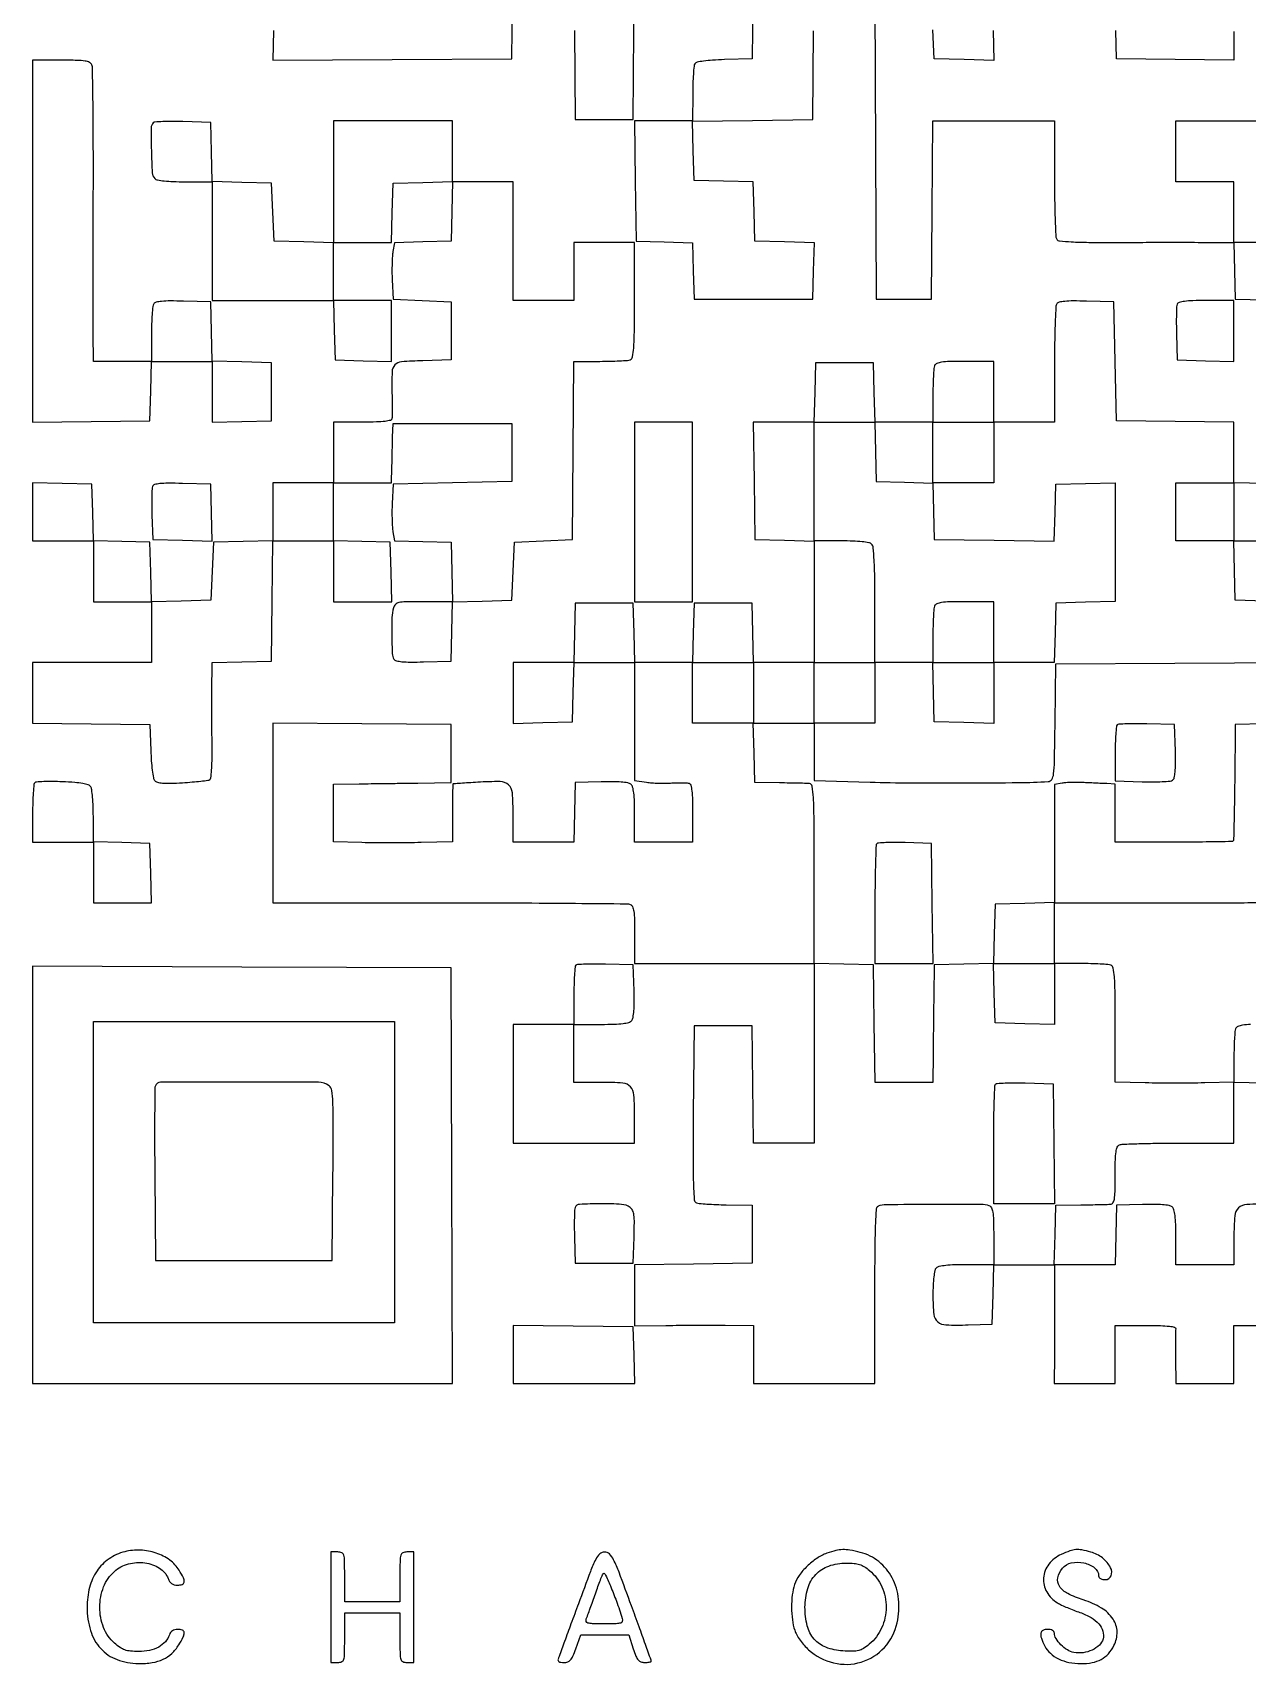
# Model space of a CAD drawing. Extents: x 179 to 1071, y 112 to 1107.
# Drawn here: x 179 to 619, y 112 to 703 of the extents above; entities that cross this region are included whole.
import ezdxf

# ---------------------------------------------------------------- set-up
doc = ezdxf.new("R2010")
doc.units = 0

msp = doc.modelspace()

# ---------------------------------------------------------------- linework, layer by layer
for points in [[(625.948835, 1063.156018, 0.000001), (631.407946, 1063.071088, 0.000023)], [(315.365361, 714.890421, 0.000048), (307.048438, 714.826749, 0.000048), (297.674575, 714.753177, 0.000052), (288.5, 714.679335)], [(375.236147, 703.75), (375.5, 671.5), (386, 671.5), (396.5, 671.5), (396.716896, 703.383562, -0.00083), (396.820528, 715.628752, -0.001366)], [(439.769888, 714.75), (439.5, 693.5), (429.535034, 693.211195, 0.00836), (425.199826, 693.012968, 0.019108), (421.944063, 692.684251, 0.01918), (419.589, 692.262532, 0.199883), (418.800347, 691.711195, 0.117226), (418.495095, 690.827893, 0.006962), (418.252233, 687.991726, 0.010173), (418.077211, 684.573123, 0.007309), (418.015313, 680.75), (418, 671), (407.480498, 671), (396.960995, 671), (397.230498, 649.25), (397.5, 627.5), (407.715399, 627.215399), (417.930798, 626.930798), (418.215399, 616.715399), (418.5, 606.5), (440, 606.5), (461.5, 606.5), (461.784606, 616.715817), (462.069211, 626.931635), (451.284606, 627.215817), (440.5, 627.5), (440.216508, 638.216508), (439.933016, 648.933016), (429.216508, 649.216508), (418.5, 649.5), (418.216367, 660.230404), (417.932734, 670.960808), (439.716367, 671.230404), (461.5, 671.5), (461.763771, 703.687867)], [(483.982646, 713.95754), (484.241323, 660.22877), (484.5, 606.5), (494.5, 606.5), (504.5, 606.5), (504.763853, 638.75), (505.027706, 671), (527.013853, 671), (549, 671), (549.015313, 650.25, 0.003601), (549.079173, 642.206325, 0.005486), (549.261519, 635.224499, 0.002201), (549.509068, 629.260605, 0.130668), (549.831959, 628.237655, 0.230492), (550.892058, 627.584619, 0.011445), (555.087934, 627.26448, 0.011495), (561.447939, 627.071886, 0.002719), (572.066647, 627.05228, -0.000415), (581.021714, 627.077002, -0.000385), (590.204614, 627.087656, -0.000384), (598.375113, 627.084572, -0.001295), (603.715017, 627.064625), (613.930034, 627), (614.215017, 616.75), (614.5, 606.5), (625.25, 606.216168)], [(614, 703.373124), (614, 692.960225), (592.75, 693.230112), (571.5, 693.5), (571.215131, 703.7397, 0.012174)], [(625.25, 539.782751), (614, 540.065502), (614, 551.012863), (614, 561.960225), (592.75, 562.230112), (571.5, 562.5), (571, 584), (570.5, 605.5), (560.582645, 605.788231, 0.006827), (555.804805, 605.861823, 0.023663), (552.717063, 605.721018, 0.033714), (550.705135, 605.395734, 0.19692), (549.847958, 604.788231, 0.130355), (549.518755, 603.746653, 0.002279), (549.266219, 597.783105, 0.005584), (549.080339, 590.795482, 0.003672), (549.015313, 582.75), (549, 562), (538, 562), (527, 562), (527, 573), (527, 584), (516.606989, 584, 0.005351), (511.039857, 583.940414, 0.030363), (508.086379, 583.69735, 0.063068), (506.398405, 583.23239, 0.205218), (505.606989, 582.418213, 0.07203), (505.367894, 581.361889, 0.005915), (505.178303, 578.534475, 0.007831), (505.044305, 575.140776, 0.005951), (505, 571.418213), (505, 562), (494.533832, 562), (484.067663, 562), (483.783832, 572.75), (483.5, 583.5), (473, 583.5), (462.5, 583.5), (462.216168, 572.75), (461.932337, 562), (450.946281, 562), (439.960225, 562), (440.230112, 540.75), (440.5, 519.5), (451.25, 519.216168), (462, 518.932337), (462, 496.966168), (462, 475), (451.033832, 475), (440.067663, 475), (439.783832, 485.75), (439.5, 496.5), (429, 496.5), (418.5, 496.5), (418.216168, 485.75), (417.932337, 475), (407.5, 475), (397.067663, 475), (396.783832, 485.75), (396.5, 496.5), (386, 496.5), (375.5, 496.5), (375.216168, 485.75), (374.932337, 475), (363.966168, 475), (353, 475), (353, 463.966168), (353, 452.932337), (363.75, 453.216168), (374.5, 453.5), (374.783832, 464.25), (375.067663, 475), (386.033832, 475), (397, 475), (397, 453.613544), (397, 432.227088), (401.25, 431.631435, 0.01829), (403.236067, 431.426803, 0.00956), (405.720312, 431.310015, 0.009495), (408.276032, 431.287353, 0.01434), (410.5, 431.373689, -0.009963), (412.505981, 431.469153, -0.011902), (414.398438, 431.476393, -0.010704), (415.985709, 431.410664, -0.073077), (416.75, 431.248809, -0.252405), (417.346562, 430.571005, -0.02816), (417.7088, 428.472674, -0.022023), (417.935201, 425.271303, -0.006641), (418, 420.393011), (418, 410), (407.5, 410), (397, 410), (397, 419.877555, 0.007345), (396.929838, 424.653266, 0.024181), (396.685192, 427.794146, 0.035127), (396.271246, 429.875583, 0.154085), (395.600715, 430.916414, 0.132968), (394.513859, 431.412685, 0.020746), (392.150171, 431.703614, 0.018924), (388.957683, 431.84141, 0.009044), (384.850715, 431.788859), (375.5, 431.5), (375.216168, 420.75), (374.932337, 410), (363.966168, 410), (353, 410), (353, 419.964816, 0.018486), (352.70887, 427.836462, 0.192208), (351.316585, 430.691543, 0.185082), (348.313111, 431.860867, 0.016937), (340.157721, 431.627347, 0.000292), (336.820772, 431.416568, 0.000466), (333.969768, 431.232141, 0.000082), (331.448979, 431.066299, 0.025908), (331.25, 431.042778, 0.358023), (331.147848, 430.924821, 0.000565), (331.073438, 427.946516, 0.003718), (331.017975, 424.567593, 0.002244), (331, 420.562384), (331, 410.124768), (319.75, 409.812384, -0.004056), (314.698016, 409.713112, -0.002552), (308.79375, 409.675138, -0.002561), (302.984411, 409.697181, -0.004692), (298.25, 409.783832), (288, 410.067663), (288, 420.533832), (288, 431), (297.25, 431.086779, 0.000584), (301.645003, 431.133146, 0.000277), (307.307812, 431.202645, 0.000275), (313.230203, 431.281867, 0.000389), (318.5, 431.359357), (330.5, 431.545156), (330.5, 442.022578), (330.5, 452.5), (298.25, 452.763853), (266, 453.027706), (266, 420.513853), (266, 388), (329.918213, 388, -0.000889), (354.536062, 387.95625, -0.001428), (375.5251, 387.821697, -0.000229), (394.117424, 387.64088, -0.089292), (395.418213, 387.393011, -0.205218), (396.23239, 386.601595, -0.063068), (396.69735, 384.913621, -0.030363), (396.940414, 381.960143, -0.005351), (397, 376.393011), (397, 366), (429.5, 366), (462, 366), (462, 333.5), (462, 301), (451.019888, 301), (440.039775, 301), (439.769888, 322.25), (439.5, 343.5), (429, 343.5), (418.5, 343.5), (418.235918, 311.724019, 0.001389), (418.138749, 294.163147, 0.009811), (418.282696, 285.629297, 0.011839), (418.592221, 280.490933, 0.287702), (419.416113, 279.393817, 0.069871), (420.396028, 279.167586, 0.005054), (423.173826, 278.95252, 0.007001), (426.505224, 278.775255, 0.005236), (430.180195, 278.669798), (439.5, 278.5), (439.5, 268), (439.5, 257.5), (418.25, 257.230112), (397, 256.960225), (397, 245.905604), (397, 234.850983), (408.25, 235.009058, -0.001625), (413.301956, 235.063626, -0.001022), (419.20625, 235.09615, -0.001025), (425.015638, 235.10437, -0.001879), (429.75, 235.083566), (440, 235), (440, 224.5), (440, 214), (462, 214), (484, 214), (484, 245.893011, -0.001684), (484.054205, 261.986952, -0.008007), (484.263618, 271.190785, -0.005804), (484.573552, 277.338683, -0.29363), (485.255539, 278.267818, -0.089474), (488.041894, 278.797727, -0.001246), (505.283386, 278.917943, -0.001219), (522.548786, 278.953219, -0.091759), (525.277124, 278.447152, -0.185793), (526.182672, 277.630538, -0.078909), (526.692654, 276.049937, -0.033701), (526.942387, 273.194511, -0.004965), (527, 267.393011), (527, 257), (517.2, 257, 0.008695), (512.928253, 256.925705, 0.018472), (509.630442, 256.688776, 0.019349), (507.200304, 256.328068, 0.150969), (506.2, 255.8, 0.146858), (505.683514, 254.840408, 0.020575), (505.318456, 252.592452, 0.019737), (505.076885, 249.593488, 0.010228), (505, 245.835184, 0.023375), (505.319593, 239.002759, 0.198259), (506.723237, 236.338727, 0.167667), (509.731722, 235.198808, 0.015743), (517.756819, 235.211167), (526.5, 235.5), (526.783832, 246.25), (527.067663, 257), (538.033832, 257), (549, 257), (549.06017, 245.75, -0.001218), (549.074883, 240.698049, -0.000766), (549.068651, 234.79375, -0.000769), (549.04469, 228.984363, -0.001409), (549.004546, 224.25), (548.888751, 214), (559.944376, 214), (571, 214), (571, 224.5), (571, 235), (582.043837, 235, -0.005353), (587.436059, 234.942266, -0.023244), (590.625709, 234.725378, -0.037204), (592.514505, 234.364582, -0.375493), (592.925354, 233.75, 0.029686), (592.865555, 232.894407, 0.001563), (592.84552, 230.15, 0.00246), (592.84795, 226.884359, 0.001786), (592.881517, 223.25), (593, 214), (603.5, 214), (614, 214), (614, 224.5), (614, 235), (625, 235)], [(625.141929, 497.217265), (614.5, 497.5), (614.216168, 508.25), (613.932337, 519), (624.947116, 519, 0.011644)], [(624.918214, 452.78684), (614.5, 452.5), (614.26659, 431.599923, -0.001278), (614.156325, 423.56607, -0.002088), (614.016967, 416.754467, -0.000251), (613.864526, 410.690643, -0.192258), (613.744575, 410.411242, -0.194513), (613.159485, 410.163062, -0.000479), (603.914768, 410.01528, -0.003012), (593.716025, 409.923465, -0.002123), (582.25, 409.937986), (571, 410), (571, 420.5), (571, 431), (568, 431.125, -0.000897), (566.490601, 431.190605, -0.000321), (564.339063, 431.289374, -0.000319), (561.979926, 431.4007, -0.000377), (559.75, 431.50904, 0.009924), (557.538322, 431.574202, 0.00879), (555.234375, 431.555835, 0.008861), (553.160189, 431.466024, 0.026501), (551.75, 431.304585), (549, 430.841089), (549, 409.454376), (549, 388.067663), (538.25, 387.783832), (527.5, 387.5), (527.216508, 376.783492), (526.933016, 366.066984), (516.216508, 365.783492), (505.5, 365.5), (505.322108, 354.5, 0.000681), (505.248714, 349.544418, 0.000421), (505.17529, 343.720312, 0.000422), (505.112467, 337.967405, 0.00076), (505.072108, 333.25), (505, 323), (494.519888, 323), (484.039775, 323), (483.769888, 344.25), (483.5, 365.5), (472.75, 365.783832), (462, 366.067663), (462, 398.533832, 0.001047), (461.958411, 418.397169, 0.012355), (461.735382, 426.113216, 0.026727), (461.298764, 430.176364, 0.344117), (460.25, 431.148423, 0.014038), (459.133258, 431.211627, 0.001303), (456.370313, 431.283085, 0.001676), (453.074505, 431.348677, 0.001315), (449.5, 431.398423), (440.5, 431.5), (440.216168, 442.25), (439.932337, 453), (450.966168, 453), (462, 453), (462, 442.647965), (462, 432.29593), (482.25, 431.688089, 0.005851), (496.885726, 431.420138, 0.002378), (516.816417, 431.383285, 0.002097), (536.151554, 431.52058, 0.011121), (546.730112, 431.87548, 0.249257), (548.035485, 432.665673, 0.105759), (548.713164, 434.662586, 0.024612), (549.013141, 439.118533, 0.001326), (549.230112, 453.25), (549.5, 474.5), (592.636124, 474.760537), (635.772248, 475.021074)], [(619.996324, 343.940206, 0.030628), (617.06926, 343.696802, 0.063541), (615.394846, 343.231384, 0.204366), (614.606989, 342.418213, 0.070799), (614.368266, 341.375401, 0.006396), (614.178303, 338.70025, 0.008203), (614.044334, 335.488883, 0.006322), (614, 331.982551), (614, 323.128677), (603.400107, 322.814338, -0.004692), (598.554047, 322.716137, -0.002696), (592.712026, 322.6841, -0.002693), (586.841483, 322.71519, -0.004492), (581.900107, 322.812384), (571, 323.124768), (571, 343.955395, 0.002113), (570.950186, 355.740773, 0.016301), (570.723731, 361.253842, 0.031071), (570.301136, 364.347193, 0.257072), (569.418213, 365.393011, 0.07203), (568.361889, 365.632106, 0.005915), (565.534475, 365.821697, 0.007831), (562.140776, 365.955695, 0.005951), (558.418213, 366), (549, 366), (549, 377), (549, 388), (592.393011, 388, 0.00089), (617.663739, 388.044988, 0.008094), (628.682637, 388.26261, 0.010271)], [(627.434259, 279, 0.013421), (618.652839, 278.764238, 0.170843), (615.649476, 277.522304, 0.194265), (614.28305, 274.740087, 0.018196), (614, 266.964816), (614, 257), (603.5, 257), (593, 257), (593, 266.877555, 0.007345), (592.929838, 271.653266, 0.024181), (592.685192, 274.794146, 0.035127), (592.271246, 276.875583, 0.154085), (591.600715, 277.916414, 0.132968), (590.513859, 278.412685, 0.020746), (588.150171, 278.703614, 0.018924), (584.957683, 278.84141, 0.009044), (580.850715, 278.788859), (571.5, 278.5), (571.216168, 267.75), (570.932337, 257), (559.932337, 257), (548.932337, 257), (549.216168, 267.75), (549.5, 278.5), (558.5, 278.640285, 0.000842), (562.074507, 278.702026, 0.001074), (565.370313, 278.77159, 0.000834), (568.133668, 278.840464, 0.009007), (569.25, 278.890285, 0.231448), (570.178012, 279.418551, 0.108752), (570.705265, 280.731911, 0.037007), (570.94858, 283.394619, 0.004286), (571, 289.393011, -0.005351), (571.059586, 294.960143, -0.030363), (571.30265, 297.913621, -0.063068), (571.76761, 299.601595, -0.205218), (572.581787, 300.393011, -0.082815), (573.775876, 300.636501, -0.001919), (579.5499, 300.821697, -0.004216), (586.334577, 300.955997, -0.00284), (594.081787, 301), (614, 301), (614, 312.032751), (614, 323.065502), (625.059235, 322.782751)]]:
    msp.add_lwpolyline(points, format="xyb")
for points in [[(266.21606, 703.739352), (265.932121, 692.978704), (309.21606, 693.239352), (352.5, 693.5), (352.769888, 714.75)], [(526.784178, 703.715822), (527.068357, 692.931643), (516.284178, 693.215822), (505.5, 693.5), (505, 704)]]:
    msp.add_lwpolyline(points)
for points in [[(179, 627.480112), (179, 561.960225), (200.25, 562.230112), (221.5, 562.5), (221.783832, 573.25), (222.067663, 584), (233.033832, 584), (244, 584), (244, 572.966168), (244, 561.932337), (254.75, 562.216168), (265.5, 562.5), (265.5, 573), (265.5, 583.5), (254.783492, 583.783492), (244.066984, 584.066984), (243.783492, 594.783492), (243.5, 605.5), (233.582645, 605.788231, 0.006827), (228.804805, 605.861823, 0.023663), (225.717063, 605.721018, 0.033714), (223.705135, 605.395734, 0.19692), (222.847958, 604.788231, 0.115445), (222.524351, 603.860149, 0.007585), (222.266219, 601.014355, 0.010675), (222.080714, 597.578609, 0.007755), (222.015313, 593.75), (222, 584), (211.5, 584), (201, 584), (200.943411, 594.25, -0.001399), (200.92641, 600.49529, -0.000176), (200.932201, 613.991234, -0.000207), (200.951374, 630.013661, -0.000172), (200.984712, 647.060584, 0.001432), (200.975428, 663.496577, 0.002252), (200.863412, 677.615262, 0.000563), (200.696058, 689.953601, 0.088157), (200.434312, 691.310584, 0.190348), (199.623078, 692.194402, 0.075183), (198.019642, 692.693767, 0.03292), (195.141566, 692.941939, 0.00505), (189.393011, 693), (179, 693)], [(222.699448, 670.366114, 0.198202), (221.909984, 668.467526, 0.006888), (222.000093, 660.306628, 0.00717), (222.318593, 652.176651, 0.185045), (223.2, 650.2, 0.150969), (224.200304, 649.671932, 0.019349), (226.630442, 649.311224, 0.018472), (229.928253, 649.074295, 0.008695), (234.2, 649), (244, 649), (244, 627.5), (244, 606), (265.966168, 606), (287.932337, 606), (288.216168, 595.25), (288.5, 584.5), (298.75, 584.215017), (309, 583.930034), (309, 594.965017), (309, 606), (298.5, 606), (288, 606), (288, 616.5), (288, 627), (298.466168, 627), (308.932337, 627), (309.216168, 637.75), (309.5, 648.5), (320.284178, 648.784178), (331.068357, 649.068357), (330.784178, 638.284178), (330.5, 627.5), (320.288831, 627.215446), (310.077661, 626.930891), (309.481052, 623.715446, 0.030047), (309.270626, 622.018638, 0.00876), (309.150106, 619.388287, 0.008769), (309.118216, 616.415823, 0.009283), (309.192221, 613.5), (309.5, 606.5), (320, 606), (330.5, 605.5), (330.5, 595), (330.5, 584.5), (320.306482, 584.21564, 0.012017), (312.543774, 583.812228, 0.186002), (310.174219, 582.685799, 0.184523), (309.163584, 580.256908, 0.011793), (309.118381, 572.42637, -0.001773), (309.162999, 569.299259, -0.00237), (309.179978, 566.461184, -0.00165), (309.175083, 564.081611, -0.024531), (309.129791, 563.25, -0.314515), (308.605545, 562.643644, -0.032862), (306.653411, 562.282852, -0.023176), (303.524501, 562.061227, -0.006093), (298.5, 562), (288, 562), (288, 551), (288, 540), (277, 540), (266, 540), (266, 529.533832), (266, 519.067663), (255.25, 518.783832), (244.5, 518.5), (244, 508), (243.5, 497.5), (232.784171, 497.216515), (222.068343, 496.93303), (221.784171, 507.716515), (221.5, 518.5), (211.284601, 518.784601), (201.069202, 519.069202), (200.784601, 529.284601), (200.5, 539.5), (189.75, 539.783832), (179, 540.067663), (179, 529.533832), (179, 519), (190, 519), (201, 519), (201, 508), (201, 497), (211.5, 497), (222, 497), (222, 486), (222, 475), (200.5, 475), (179, 475), (179, 464.019888), (179, 453.039775), (200.25, 452.769888), (221.5, 452.5), (221.790118, 443.054124, 0.010537), (221.982701, 439.33807, 0.014199), (222.323088, 435.987669, 0.011218), (222.744058, 433.240965, 0.130282), (223.197084, 432.262528, 0.156228), (224.185641, 431.631511, 0.045078), (225.994841, 431.324531, 0.027739), (228.796498, 431.261433, 0.007302), (233.278873, 431.47473, 0.005351), (236.781245, 431.730351, 0.007631), (239.884175, 432.037988, 0.004584), (242.477203, 432.35921, 0.105679), (243.175944, 432.60874, 0.23162), (243.543342, 433.19214, 0.007686), (243.800713, 435.999393, 0.013192), (243.970166, 439.407936, 0.008634), (243.993868, 443.342414, -0.001384), (243.954355, 448.004728, -0.000779), (243.930883, 453.664084, -0.000778), (243.92498, 459.376485, -0.001273), (243.93983, 464.216168), (244, 474.932337), (254.75, 475.216168), (265.5, 475.5), (265.769502, 497.25), (266.039005, 519), (277.019502, 519), (288, 519), (288, 508), (288, 497), (298.533832, 497), (309.067663, 497), (308.783832, 507.75), (308.5, 518.5), (298.25, 518.784983), (288, 519.069966), (288, 529.534983), (288, 540), (298.5, 540), (309, 540), (309.111066, 545.75, -0.000597), (309.16368, 548.315351, -0.000388), (309.230318, 551.279688, -0.00039), (309.29986, 554.172908, -0.000742), (309.361066, 556.5), (309.5, 561.5), (331, 561.5), (352.5, 561.5), (352.5, 551), (352.5, 540.5), (331, 540), (309.5, 539.5), (309.192221, 532.5, 0.009283), (309.118216, 529.584177, 0.008769), (309.150106, 526.611713, 0.00876), (309.270626, 523.981362, 0.030047), (309.481052, 522.284554), (310.077661, 519.069109), (320.288831, 518.784554), (330.5, 518.5), (330.783832, 507.75), (331.067663, 497), (320.650463, 497, 0.003769), (314.098572, 496.950607, 0.046615), (311.622381, 496.681532, 0.144838), (310.367068, 496.013448, 0.133842), (309.630286, 494.75, 0.057619), (309.114301, 491.25861, 0.010839), (309.050068, 484.794578, 0.007306), (309.223695, 478.207422, 0.131859), (309.847958, 476.211769, 0.19692), (310.705135, 475.604266, 0.033714), (312.717063, 475.278982, 0.023663), (315.804805, 475.138177, 0.006827), (320.582645, 475.211769), (330.5, 475.5), (330.783492, 486.216508), (331.066984, 496.933016), (341.783492, 497.216508), (352.5, 497.5), (353, 508), (353.5, 518.5), (364, 519), (374.5, 519.5), (374.763853, 551.75), (375.027706, 584), (384.432066, 584, 0.005836), (388.146924, 584.043363, 0.007713), (391.528753, 584.174546, 0.005765), (394.346617, 584.360024, 0.072414), (395.384879, 584.594198, 0.260281), (396.245953, 585.62667, 0.0285), (396.657711, 588.803833, 0.01582), (396.882896, 594.394196, 0.002155), (396.933333, 606.094198), (396.933333, 627), (385.966667, 627), (375, 627), (375, 616.5), (375, 606), (364, 606), (353, 606), (353, 627.5), (353, 649), (342, 649), (331, 649), (331, 660), (331, 671), (309.5, 671), (288, 671), (288, 648.966168), (288, 626.932337), (277.25, 627.216168), (266.5, 627.5), (266, 638), (265.5, 648.5), (254.783492, 648.783492), (244.066984, 649.066984), (243.783492, 659.783492), (243.5, 670.5), (233.449448, 670.782781, 0.006672), (229.547259, 670.840477, 0.010046), (226.145783, 670.777033, 0.005301), (223.300668, 670.636532, 0.183378)], [(636.185662, 660.284636, -0.00466), (636.284049, 655.367616, -0.002629), (636.316442, 649.402048, -0.002623), (636.2859, 643.382408, -0.004298), (636.18946, 638.284636), (635.878919, 627), (624.93946, 627), (614, 627), (614, 638), (614, 649), (603.5, 649), (593, 649), (593, 660), (593, 671), (614.435662, 671), (635.871323, 671)], [(593.428774, 604.674983, 0.081654), (593.239658, 603.758353, 0.005045), (593.154817, 600.970602, 0.007376), (593.136178, 597.631743, 0.005394), (593.210159, 593.924983), (593.5, 584.5), (603.75, 584.215017), (614, 583.930034), (614, 594.965017), (614, 606), (603.968615, 606, 0.006617), (599.110732, 605.935704, 0.024652), (596.062387, 605.704307, 0.036397), (594.136967, 605.31837, 0.237787)], [(484.216168, 551.25), (484.5, 540.5), (494.75, 540.215017), (505, 539.930034), (505, 550.965017), (505, 562), (516, 562), (527, 562), (527, 551), (527, 540), (515.965017, 540), (504.930034, 540), (505.215017, 529.75), (505.5, 519.5), (527.214803, 519.230596), (548.929605, 518.961191), (549.214803, 529.230596), (549.5, 539.5), (560.25, 539.783832), (571, 540.067663), (571, 518.567663), (571, 497.067663), (560.25, 496.783832), (549.5, 496.5), (549.216168, 485.75), (548.932337, 475), (537.966168, 475), (527, 475), (527, 463.966168), (527, 452.932337), (516.25, 453.216168), (505.5, 453.5), (505.216168, 464.25), (504.932337, 475), (494.466168, 475), (484, 475), (484, 464), (484, 453), (473, 453), (462, 453), (462, 464), (462, 475), (473, 475), (484, 475), (484, 495.8, 0.003169), (483.937931, 505.593081, 0.010454), (483.721154, 512.045513, 0.00933), (483.391927, 516.538104, 0.175156), (482.8, 517.8, 0.150969), (481.799696, 518.328068, 0.019349), (479.369558, 518.688776, 0.018472), (476.071747, 518.925705, 0.008695), (471.8, 519), (462, 519), (462, 540.5), (462, 562), (472.966168, 562), (483.932337, 562)], [(222.44069, 538.706038, 0.08044), (222.24673, 537.777249, 0.005694), (222.156546, 535.121982, 0.007919), (222.135127, 531.937236, 0.005886), (222.208575, 528.420857), (222.5, 519.5), (233.285361, 519.21581), (244.070721, 518.931619), (243.785361, 529.21581), (243.5, 539.5), (233.232115, 539.785181, 0.005806), (228.041094, 539.869045, 0.026058), (225.006728, 539.724611, 0.044386), (223.172066, 539.374845, 0.236067)], [(505.606989, 495.418213, 0.07203), (505.367894, 494.361889, 0.005915), (505.178303, 491.534475, 0.007831), (505.044305, 488.140776, 0.005951), (505, 484.418213), (505, 475), (516, 475), (527, 475), (527, 486), (527, 497), (516.606989, 497, 0.005351), (511.039857, 496.940414, 0.030363), (508.086379, 496.69735, 0.063068), (506.398405, 496.23239, 0.205218)], [(571.699448, 452.366114, 0.176065), (571.420159, 451.767972, 0.005385), (571.205463, 449.003745, 0.010004), (571.050689, 445.694514, 0.006682), (571, 441.901953), (571, 432.13724), (580.75, 431.813621, 0.009019), (584.578343, 431.755645, 0.012459), (588.013227, 431.851198, 0.009092), (590.848668, 432.052604, 0.132068), (591.784391, 432.395987, 0.184056), (592.383834, 433.286585, 0.033383), (592.710287, 435.288486, 0.023848), (592.853365, 438.31633, 0.007288), (592.784391, 442.900987), (592.5, 452.5), (582.449448, 452.782781, 0.006672), (578.547259, 452.840477, 0.010046), (575.145783, 452.777033, 0.005301), (572.300668, 452.636532, 0.183378)], [(179.75, 431.433331, 0.172897), (179.450696, 430.784147, 0.005532), (179.220313, 427.856458, 0.010097), (179.054367, 424.3486, 0.00677), (179, 420.333333), (179, 410), (190, 410), (201, 410), (201, 399), (201, 388), (211.533832, 388), (222.067663, 388), (221.783832, 398.75), (221.5, 409.5), (211.25, 409.784983), (201, 410.069966), (200.984687, 419.284983, 0.009188), (200.911841, 422.920202, 0.012215), (200.704257, 426.219278, 0.009567), (200.413289, 428.943584, 0.110073), (200.051533, 429.950858, 0.171811), (199.153355, 430.65725, 0.036845), (197.204205, 431.160107, 0.025808), (194.249423, 431.538065, 0.008201), (189.816846, 431.800856, 0.007982), (186.192397, 431.8982, 0.011846), (183.016511, 431.85754, 0.007065), (180.383088, 431.724114, 0.184975)], [(484.700461, 409.367127, 0.189277), (484.416395, 408.715812, 0.00134), (484.20576, 402.60576, 0.004874), (484.05054, 395.561626, 0.003071), (484, 387.333333), (484, 366), (494.519502, 366), (505.039005, 366), (504.769502, 387.75), (504.5, 409.5), (494.950461, 409.783794, 0.007041), (491.240283, 409.841782, 0.010544), (488.000338, 409.778463, 0.005798), (485.297812, 409.637197, 0.182377)], [(375.699448, 365.366114, 0.177451), (375.419778, 364.762931, 0.004898), (375.205463, 361.836713, 0.009512), (375.050668, 358.343898, 0.006317), (375, 354.333333), (375, 344), (364, 344), (353, 344), (353, 322.5), (353, 301), (375, 301), (397, 301), (397, 310.065741, 0.014506), (396.756305, 318.463935, 0.174589), (395.50496, 321.393275, 0.189883), (392.719525, 322.725392, 0.0177), (384.964816, 323), (375, 323), (375, 333.5), (375, 344), (384.877555, 344, 0.007345), (389.653266, 344.070162, 0.024181), (392.794146, 344.314808, 0.035127), (394.875583, 344.728754, 0.154085), (395.916414, 345.399285, 0.132968), (396.412685, 346.486141, 0.020746), (396.703614, 348.849829, 0.018924), (396.84141, 352.042317, 0.009044), (396.788859, 356.149285), (396.5, 365.5), (386.449448, 365.782781, 0.006672), (382.547259, 365.840477, 0.010046), (379.145783, 365.777033, 0.005301), (376.300668, 365.636532, 0.183378)], [(223.453816, 321.740243, 0.089548), (223.261817, 320.729866, 0.000598), (223.19019, 311.747155, 0.00234), (223.168607, 301.460077, 0.00149), (223.235201, 289.490243), (223.5, 258.5), (255.5, 258.5), (287.5, 258.5), (287.765726, 289.5, 0.001225), (287.879013, 308.006621, 0.012082), (287.71941, 315.793845, 0.024457), (287.315418, 320.099227, 0.201729), (286.324597, 321.75, 0.157681), (282.495237, 323.016106, 0.001671), (254.221233, 323.106234, 0.001077), (225.335041, 323.03952, 0.309316)], [(548.769502, 300.75), (549.039005, 279), (538.019502, 279), (527, 279), (527, 300.333333, -0.003067), (527.050466, 308.561556, -0.004867), (527.205463, 315.605463, -0.001337), (527.415787, 321.715674, -0.189293), (527.699448, 322.366114, -0.183378), (528.300668, 322.636532, -0.005301), (531.145783, 322.777033, -0.010046), (534.547259, 322.840477, -0.006672), (538.449448, 322.782781), (548.5, 322.5)], [(375.428774, 277.674983, 0.081654), (375.239658, 276.758353, 0.005045), (375.154817, 273.970602, 0.007376), (375.136178, 270.631743, 0.005394), (375.210159, 266.924983), (375.5, 257.5), (386, 257.5), (396.5, 257.5), (396.790619, 266.983715, 0.005986), (396.888454, 272.225554, 0.035003), (396.714161, 274.975897, 0.072737), (396.239248, 276.636939, 0.12965), (395.349489, 277.733715, 0.143835), (392.287896, 278.836254, 0.015726), (384.729361, 279.05174, 0.011711), (377.049087, 278.84917, 0.296943)], [(212.364681, 153.097818, 0.088514), (206.659598, 150.509683, 0.093124), (202.318289, 146.144244, 0.086056), (199.622408, 140.19116, 0.063469), (198.705882, 133, 0.073945), (199.966009, 124.52594, 0.111614), (203.643394, 118.066648, 0.11794), (209.566298, 114.04804, 0.089217), (217.318318, 112.610294, 0.039028), (222.328213, 112.974624, 0.070593), (226.259458, 114.154449, 0.080172), (229.369822, 116.248367, 0.066273), (231.903457, 119.34379, 0.019588), (233.538599, 122.237053, 0.134446), (233.872994, 123.821913, 0.294557), (233.235938, 124.691522, 0.091662), (231.567388, 125, 0.061149), (230.499882, 124.868956, 0.082371), (229.60805, 124.482755, 0.08871), (228.936101, 123.85678, 0.084328), (228.508279, 123.026085, -0.105987), (227.080701, 120.524175, -0.086222), (224.654789, 118.605894, -0.073668), (221.35958, 117.403113, -0.050772), (217.399938, 117, -0.021363), (214.428627, 117.127009, -0.061633), (212.415714, 117.552992, -0.067604), (210.672764, 118.431041, -0.029727), (208.629669, 120.020293, -0.120263), (204.696883, 125.636631, -0.093146), (203.313144, 133, -0.093146), (204.696883, 140.363369, -0.120263), (208.629669, 145.979707, -0.115041), (213.667645, 148.676342, -0.098963), (219.675358, 149.067983, -0.107853), (224.962628, 147.155561, -0.1628), (228.038367, 143.399086, 0.059195), (228.600542, 142.323382, 0.090638), (229.338935, 141.577876, 0.091442), (230.288166, 141.145942, 0.06124), (231.475249, 141, 0.083611), (233.197776, 141.290071, 0.289515), (233.871642, 142.134533, 0.145205), (233.597517, 143.653867, 0.021897), (232.069071, 146.381966, 0.097556), (228.635961, 150.074778, 0.074851), (223.733438, 152.614055, 0.071249), (218.054237, 153.684062, 0.073454)], [(466.624765, 152.530892, 0.061407), (462.981687, 150.702879, 0.045132), (459.459181, 147.866396, 0.045953), (456.586238, 144.52948, 0.075193), (454.903452, 141.207457, 0.05018), (454.077466, 137.487529, 0.030124), (453.814994, 132.966747, 0.030091), (454.09812, 128.435356, 0.049092), (454.940396, 124.680601, 0.051776), (455.663689, 123.070614, 0.024001), (456.909498, 121.142658, 0.023471), (458.424829, 119.224514, 0.030143), (459.999106, 117.619773, 0.125497), (469.050224, 112.849716, 0.133682), (479.051091, 113.154378, 0.135291), (487.431369, 118.469204, 0.129846), (492.066737, 127.407607, 0.080561), (492.573266, 135.926831, 0.095792), (490.254991, 143.628309, 0.102966), (485.418298, 149.505315, 0.107995), (478.715848, 152.841332, 0.016073), (474.902226, 153.67226, 0.052061), (472.322591, 153.874812, 0.057046), (469.884465, 153.532125, 0.022204)], [(551.479635, 152.129741, 0.121042), (546.996359, 148.597418, 0.147094), (545.067905, 143.63248, 0.151163), (546.218013, 138.529321, 0.129596), (550.102598, 134.598465, 0.022813), (551.585593, 133.811362, 0.008947), (553.696089, 132.857623, 0.008834), (556.018811, 131.905913, 0.010888), (558.218239, 131.104473, -0.047254), (562.27363, 129.283246, -0.084189), (565.100373, 126.976184, -0.109517), (566.543925, 124.334625, -0.13274), (566.594666, 121.521155, -0.143254), (565.283002, 119.284944, -0.080968), (562.658159, 117.511583, -0.074184), (559.344408, 116.542589, -0.08364), (556.031635, 116.643673, -0.090954), (553.682041, 117.578875, -0.055632), (551.339301, 119.440124, -0.057097), (549.56955, 121.654714, -0.140958), (549, 123.634859, 0.168371), (548.813561, 124.172818, 0.101284), (548.292172, 124.613486, 0.076532), (547.490336, 124.903496, 0.048608), (546.5, 125, 0.113623), (544.841812, 124.618256, 0.243845), (544.079825, 123.594595, 0.130981), (544.258088, 121.798805, 0.029465), (545.516927, 118.967267, 0.088844), (547.54681, 116.321726, 0.071615), (550.516816, 114.306727, 0.063806), (554.26973, 113.03931, 0.048317), (558.598486, 112.597593, 0.04853), (562.658596, 112.971576, 0.077859), (565.926176, 114.143055, 0.083629), (568.518424, 116.182113, 0.065132), (570.567691, 119.130899, 0.126998), (571.698672, 124.081332, 0.141941), (570.209342, 128.73017, 0.11049), (566.023866, 132.697735, 0.058373), (559.463146, 135.64314, -0.040853), (553.832455, 137.938097, -0.129836), (550.820115, 140.617189, -0.201699), (550.239909, 143.673615, -0.118095), (551.871159, 147.089216, -0.173319), (555.109679, 149.061028, -0.102794), (559.681789, 149.055606, -0.113074), (563.560682, 147.270811, -0.232656), (565, 144.345012, 0.172986), (565.18751, 143.819249, 0.098327), (565.71468, 143.384501, 0.074706), (566.518389, 143.096168, 0.048868), (567.5, 143, 0.31352), (569.525882, 144.408787, 0.214242), (569.332601, 147.30822, 0.104042), (566.378474, 150.844056, 0.099463), (562.204514, 152.959978, 0.019611), (558.917001, 153.735584, 0.067535), (556.734605, 153.861443, 0.067659), (554.599683, 153.401108, 0.019732)], [(287, 133), (287, 113), (289.5, 113, 0.104331), (290.950811, 113.306062, 0.224677), (291.680556, 114.15, 0.064117), (291.955995, 116.064536, 0.003707), (292, 122), (292, 131), (302, 131), (312, 131), (312, 122, 0.003707), (312.044005, 116.064536, 0.064117), (312.319444, 114.15, 0.224677), (313.049189, 113.306062, 0.104331), (314.5, 113), (317, 113), (317, 133), (317, 153), (314.5, 153, 0.104331), (313.049189, 152.693938, 0.224677), (312.319444, 151.85, 0.064117), (312.044005, 149.935464, 0.003707), (312, 144), (312, 135), (302, 135), (292, 135), (292, 144, 0.003707), (291.955995, 149.935464, 0.064117), (291.680556, 151.85, 0.224677), (290.950811, 152.693938, 0.104331), (289.5, 153), (287, 153)], [(376.617702, 134.243282, -0.000069), (373.945822, 126.96977, -0.000104), (371.617639, 120.638651, -0.000039), (369.611382, 115.187769, -0.002545), (369.260713, 114.25, 0.174663), (369.251798, 113.72846, 0.177656), (369.577882, 113.325541, 0.09953), (370.28243, 113.076033, 0.035503), (371.351888, 113, 0.082058), (372.767392, 113.233882, 0.132836), (373.773939, 113.910191, 0.078168), (374.633584, 115.28431, 0.015436), (375.693596, 118), (377.469438, 123), (386.154352, 123), (394.839267, 123), (396.5, 118, 0.015662), (397.481259, 115.328464, 0.075427), (398.303133, 113.938197, 0.13077), (399.262764, 113.243987, 0.091807), (400.580367, 113, 0.018523), (401.507849, 113.034371, 0.030058), (402.289233, 113.139851, 0.030647), (402.86547, 113.290403, 0.324182), (403, 113.476089, 0.085801), (402.9362, 113.84514, 0.000166), (400.90174, 119.547476, 0.001189), (398.595428, 125.956836, 0.000736), (395.856986, 133.476089, 0.002085), (391.334829, 145.678496, 0.026061), (389.365423, 150.195067, 0.082723), (387.848496, 152.28273, 0.197493), (386.106986, 152.993282, 0.192731), (384.377075, 152.295564, 0.084732), (382.881715, 150.27693, 0.026952), (380.962364, 145.916111, 0.002206)], [(482.059249, 146.296691, -0.113746), (486.505185, 140.384438, -0.106113), (488.06129, 132.967951, -0.105661), (486.438047, 125.540328, -0.111861), (481.935939, 119.59955, -0.030791), (479.836633, 118.043225, -0.082678), (478.137692, 117.301982, -0.0642), (476.049708, 117.054033, -0.013392), (472.356566, 117.190031, -0.074452), (466.268763, 118.501733, -0.124808), (462.000956, 121.479394, -0.11748), (459.506259, 126.278367, -0.061453), (458.676993, 133, -0.072201), (459.664239, 139.801144, -0.116736), (462.559606, 144.849524, -0.121884), (467.30498, 147.92528, -0.083137), (473.673275, 148.996262, -0.022692), (476.452961, 148.872055, -0.055409), (478.458357, 148.464007, -0.062049), (480.187578, 147.659667, -0.035062)], [(392.522933, 128.927744, -0.149087), (392.534684, 127.891356, -0.255456), (391.939811, 127.295854, -0.06629), (390.320796, 127.045653, -0.005235), (385.960399, 127, -0.005469), (381.740626, 127.046154, -0.060721), (380.07565, 127.286166, -0.245746), (379.478093, 127.838846, -0.184274), (379.498146, 128.75, 0.009228), (379.90363, 129.801635, 0.001327), (380.686875, 131.968162, 0.001506), (381.598831, 134.536117, 0.001286), (382.544881, 137.247999, -0.003783), (383.490446, 139.915581, -0.004889), (384.400708, 142.348718, -0.003743), (385.197566, 144.371611, -0.042734), (385.584198, 145.136235, -0.595311), (386.242657, 145.098856, -0.008919), (388.216078, 140.707262, -0.014158), (390.391552, 135.199474, -0.010132)]]:
    msp.add_lwpolyline(points, format="xyb", close=True)
for points in [[(397, 529.5), (397, 497), (407.5, 497), (418, 497), (418, 529.5), (418, 562), (407.5, 562), (397, 562)], [(614, 529.5), (614, 519), (603.5, 519), (593, 519), (593, 529.5), (593, 540), (603.5, 540), (614, 540)], [(440, 464), (440, 453), (429, 453), (418, 453), (418, 464), (418, 475), (429, 475), (440, 475)], [(179, 289.506286), (179, 214), (255.006326, 214), (331.012652, 214), (330.756326, 289.25), (330.5, 364.5), (254.75, 364.756286), (179, 365.012572)], [(549, 354.966168), (549, 343.932337), (538.25, 344.216168), (527.5, 344.5), (527.216168, 355.25), (526.932337, 366), (537.966168, 366), (549, 366)], [(310, 290.5), (310, 236), (255.5, 236), (201, 236), (201, 290.5), (201, 345), (255.5, 345), (310, 345)], [(353, 224.519502), (353, 214), (375.034983, 214), (397.069966, 214), (396.784983, 224.25), (396.5, 234.5), (374.75, 234.769502), (353, 235.039005)]]:
    msp.add_lwpolyline(points, close=True)

doc.saveas('drawing.dxf')
